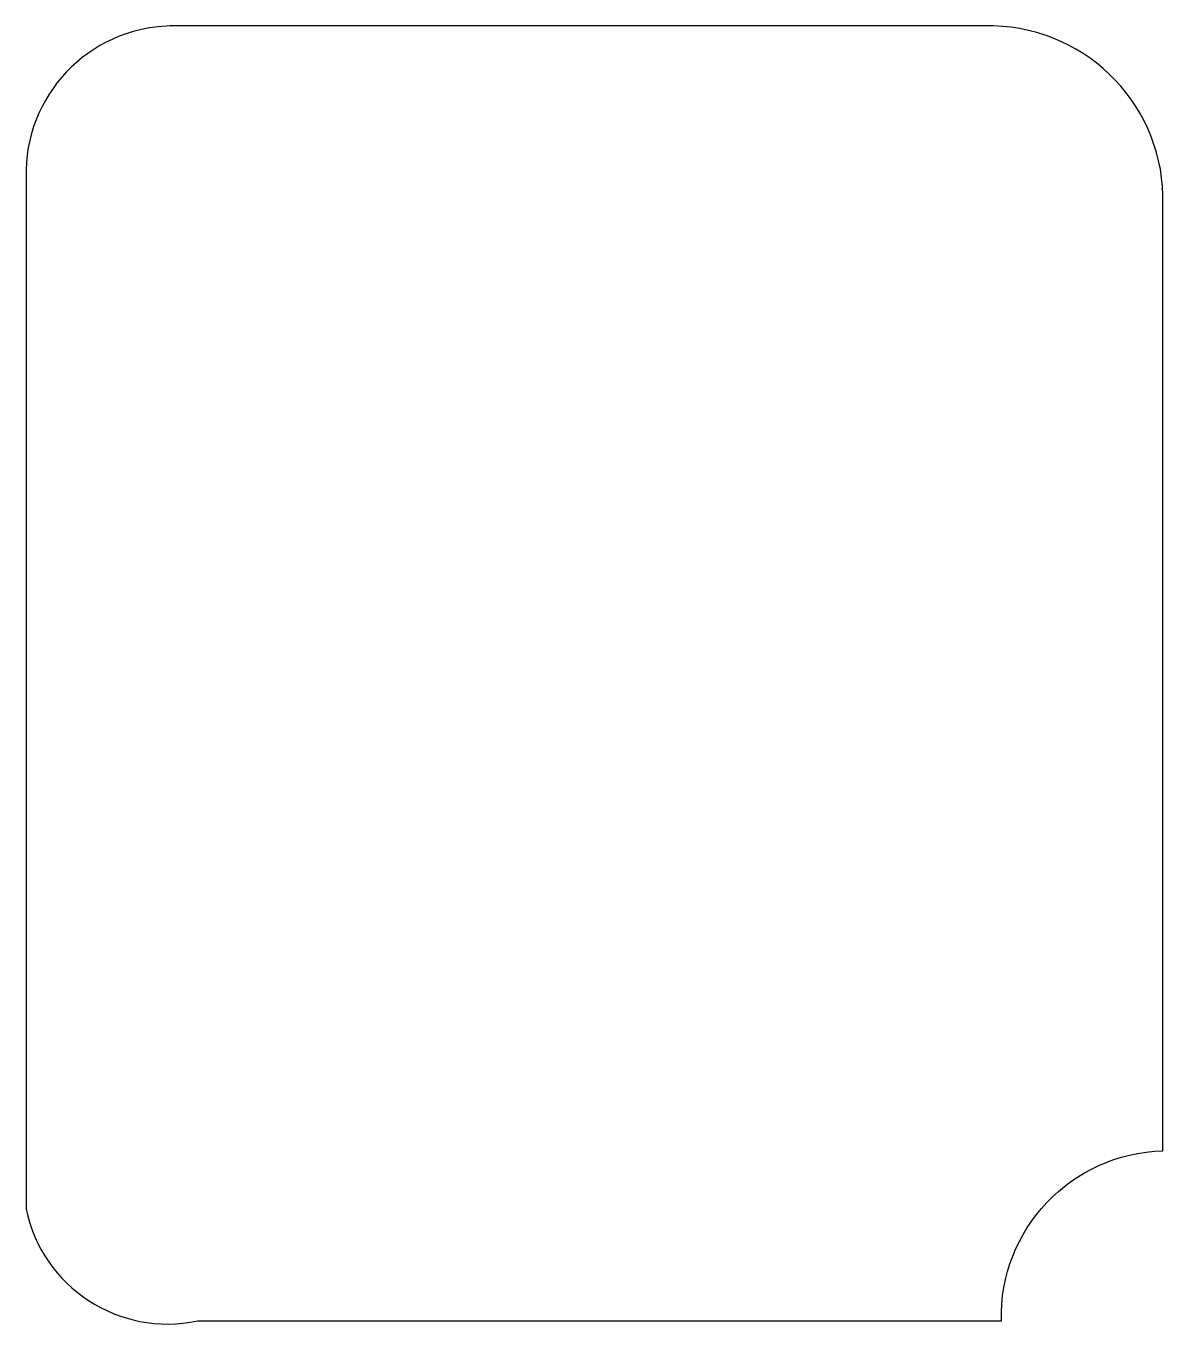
# Model space of a CAD drawing. Extents: x 1.8 to 48.7, y 2.4 to 56.
import ezdxf

# ---------------------------------------------------------------- set-up
doc = ezdxf.new("R2010")
doc.units = 0
doc.layers.add('Layer_1', color=7, linetype='CONTINUOUS')

msp = doc.modelspace()

# ---------------------------------------------------------------- linework, layer by layer
at = {"layer": 'Layer_1', "color": 7}
msp.add_lwpolyline([(8.860269, 2.53366), (42.055175, 2.53366, -0.414213562), (48.7267, 9.56325), (48.7267, 48.65502, 0.414213562), (41.729734, 56.02764), (7.721227, 56.02764, 0.414213562), (1.781942, 49.76955), (1.781942, 7.16283, 0.414213562)], format="xyb", close=True, dxfattribs=at)

doc.saveas('drawing.dxf')
